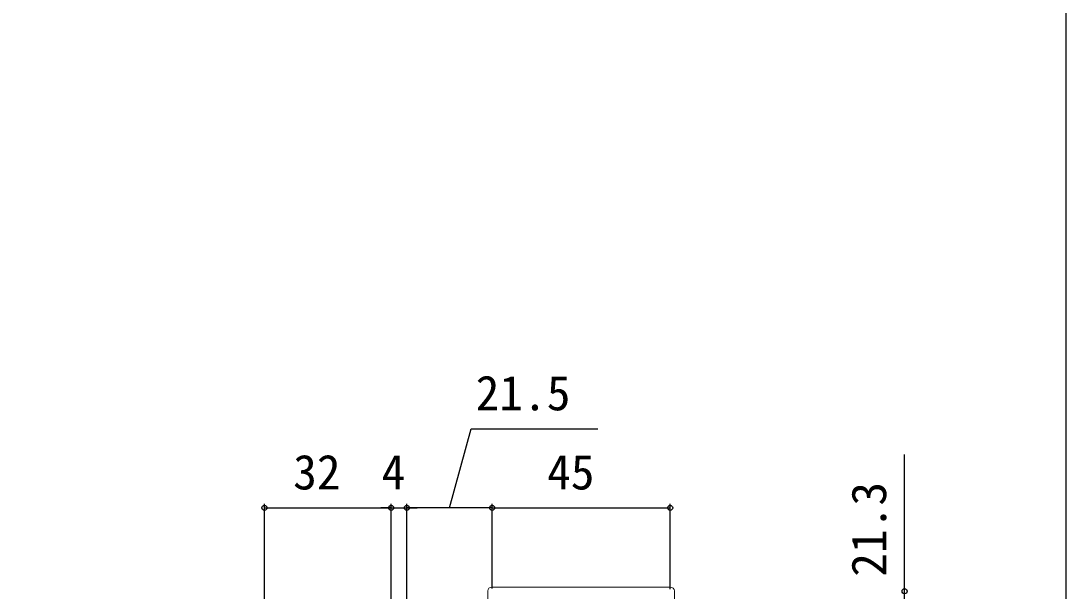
# Model space of a CAD drawing. Units: millimetres, scale not verified. Extents: x -525 to 525, y -783 to 778.
# Drawn here: x 261 to 525, y -309.5 to -165.4 of the extents above; entities that cross this region are included whole.
import ezdxf
from ezdxf.enums import TextEntityAlignment as Align

# ---------------------------------------------------------------- set-up
doc = ezdxf.new("R2010")
doc.units = ezdxf.units.MM
doc.header["$LTSCALE"] = 4
doc.layers.add('0-5_YKK_13', color=4, linetype='Continuous', lineweight=18)
doc.layers.add('0-7_YKK_D', color=6, linetype='Continuous')
doc.layers.add('0-8_YKK_ZWAK', color=7, linetype='Continuous')
doc.styles.add('ＭＳ ゴシック', font='')
doc.styles.get('ＭＳ ゴシック').set_extended_font_data('MS Gothic')

msp = doc.modelspace()

# ---------------------------------------------------------------- linework, layer by layer
at = {"layer": '0-5_YKK_13'}
for p, q in [((425.058, -308.439), (379.94, -308.439)), ((378.94, -309.439), (378.94, -321.798)), ((426.058, -337.859), (426.058, -309.439))]:
    msp.add_line(p, q, dxfattribs=at)
for centre, start, end in [((379.94, -309.439), 90, 180), ((425.058, -309.439), 0, 90)]:
    msp.add_arc(centre, 1, start, end, dxfattribs=at)
at = {"layer": '0-7_YKK_D'}
for p, q in [((322.499, -361.797), (322.499, -287.439)), ((354.499, -330.097), (354.499, -287.439)), ((354.499, -330.097), (354.499, -287.439)), ((358.499, -323.798), (358.499, -287.439)), ((358.499, -323.798), (358.499, -287.439)), ((379.999, -308.798), (379.999, -287.439)), ((379.999, -308.798), (379.999, -287.439)), ((424.999, -308.998), (424.999, -287.439)), ((322.499, -288.439), (354.499, -288.439)), ((354.499, -288.439), (351.949, -288.439)), ((354.499, -288.439), (358.499, -288.439)), ((358.499, -288.439), (361.049, -288.439)), ((379.999, -288.439), (358.499, -288.439)), ((379.999, -288.439), (424.999, -288.439))]:
    msp.add_line(p, q, dxfattribs=at)
for points in [[(369.249, -288.439), (374.76, -268.439), (406.714, -268.439)], [(484.199, -330.798), (484.199, -309.498), (484.199, -274.994)]]:
    msp.add_lwpolyline(points, dxfattribs=at)
for centre in [(322.499, -288.439), (354.499, -288.439), (354.499, -288.439), (358.499, -288.439), (358.499, -288.439), (379.999, -288.439), (379.999, -288.439), (424.999, -288.439), (484.199, -309.498)]:
    msp.add_circle(centre, 0.637, dxfattribs=at)
at = {"layer": '0-8_YKK_ZWAK'}
msp.add_lwpolyline([(-525, -782.8), (525, -782.8), (525, 747.2)], dxfattribs=at)

# ---------------------------------------------------------------- texts
at = {"layer": '0-7_YKK_D', "style": 'ＭＳ ゴシック'}
for s, p in [('21.5', (375.873, -266.439)), ('32', (329.771, -286.439)), ('4', (352.101, -286.439)), ('45', (393.908, -286.439))]:
    msp.add_text(s, height=8.798, dxfattribs=at).set_placement(p, align=Align.BOTTOM_LEFT)
msp.add_text('21.3', height=8.798, rotation=90, dxfattribs=at).set_placement((482.199, -305.835), align=Align.BOTTOM_LEFT)

doc.saveas('drawing.dxf')
